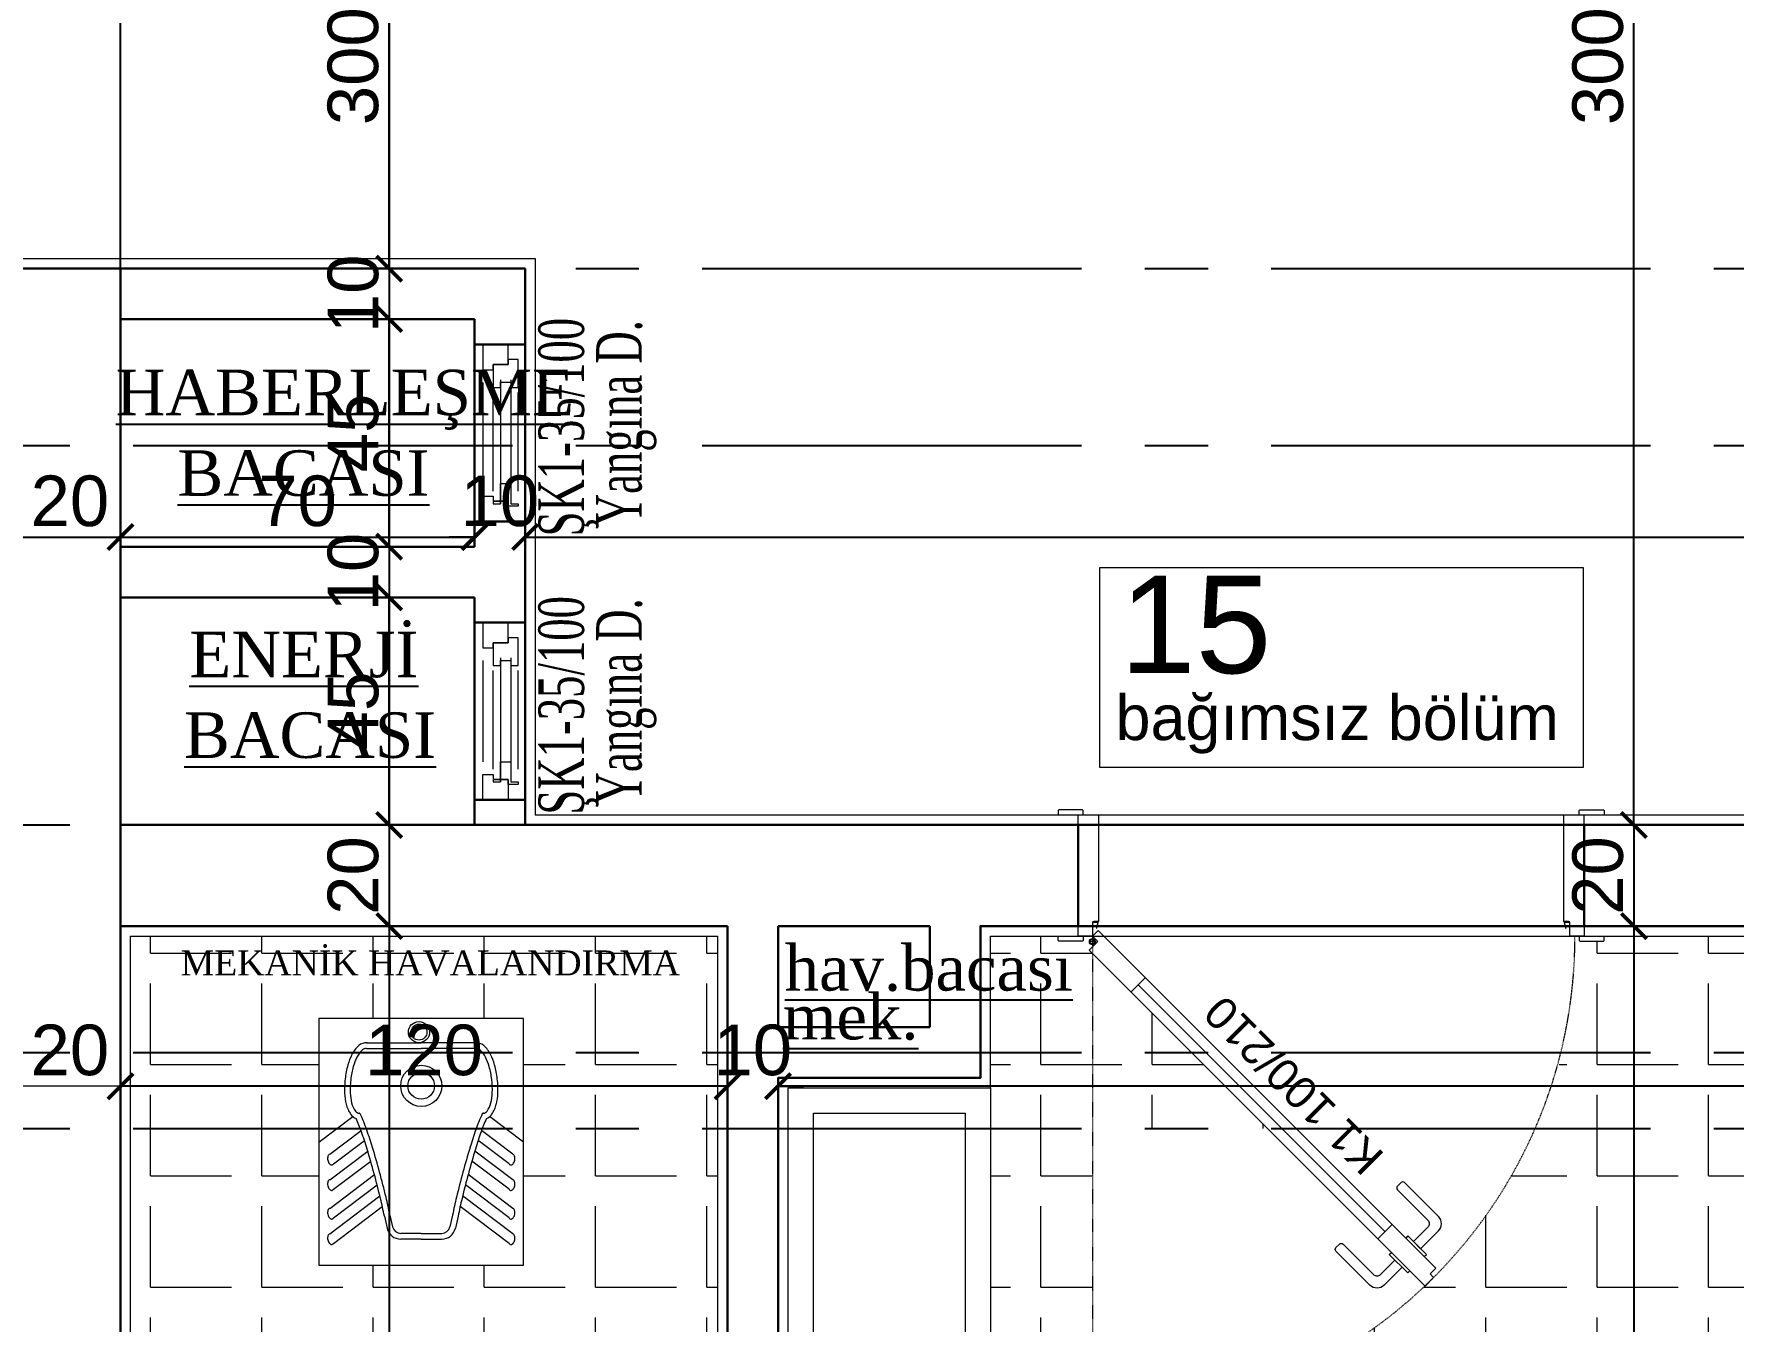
# Model space of a CAD drawing. Header units: millimetres. Extents: x 2778 to 13672, y 1832 to 5175.
# Drawn here: x 10749.1 to 11085.1, y 3407.2 to 3661.6 of the extents above; entities that cross this region are included whole.
import ezdxf
from ezdxf.enums import TextEntityAlignment as Align

# ---------------------------------------------------------------- set-up
doc = ezdxf.new("R2010")
doc.units = ezdxf.units.MM
for name, pattern in [('CENTER2', [112.5, 75, -12.5, 12.5, -12.5]), ('DASHDOT2', [12.7, 6.35, -3.175, 0, -3.175]), ('DOTX2', [0.5, 0, -0.5])]:
    doc.linetypes.add(name, pattern=pattern)
for name, color, linetype in [('7-DCR-FRN', 8, 'Continuous'), ('DOĞRAMA', 33, 'Continuous'), ('İÇÖLÇÜ', 7, 'Continuous'), ('Yazi', 7, 'Continuous')]:
    doc.layers.add(name, color=color, linetype=linetype)
for name, color, linetype, lineweight in [('aks', 251, 'DASHDOT2', 35), ('duvar', 232, 'Continuous', 30), ('ince', 37, 'Continuous', 0), ('iz', 1, 'DOTX2', 20), ('kapı', 3, 'Continuous', 18), ('pencere', 4, 'Continuous', 18), ('sıva iç', 21, 'Continuous', 0), ('tefriş', 252, 'Continuous', 5), ('yazı', 11, 'Continuous', 20), ('z - tarama', 251, 'Continuous', 18), ('ÖLÇÜ İÇ', 7, 'Continuous', 9)]:
    doc.layers.add(name, color=color, linetype=linetype, lineweight=lineweight)
doc.styles.add('arial_1_18', font='arial.ttf', dxfattribs={"height": 0.2})
doc.styles.add('SIMPLEX', font='times.ttf', dxfattribs={"width": 0.9, "height": 20})
doc.styles.get("Standard").update_dxf_attribs({"font": 'arial.ttf'})
doc.styles.add('Times roman', font='times.ttf')
doc.dimstyles.new('zulay iç ölçü', dxfattribs={"dimtxt": 10, "dimasz": 5, "dimexe": 0.18, "dimexo": 0, "dimgap": 2, "dimtad": 3, "dimdec": 0, "dimzin": 0, "dimdsep": 46, "dimtxsty": 'Standard', "dimblk": 'ARCHTICK', "dimcen": 0.09, "dimse1": 1, "dimse2": 1, "dimadec": 0, "dimazin": 0, "dimtfac": 1, "dimtdec": 0, "dimtix": 1, "dimtofl": 0, "dimtmove": 0, "dimatfit": 3, "dimldrblk": 'ARCHTICK', "dimfxl": 1, "dimtolj": 1, "dimtzin": 0, "dimarcsym": 0})
pattern_1 = [(0, (-1051519.92, 410259.85), (0, 22), [16, -6]), (90, (-1051519.92, 410259.85), (-22, 1e-15), [16, -6])]

# ---------------------------------------------------------------- blocks, each defined once
blk = doc.blocks.new('_ArchTick')
at = {"color": 0, "linetype": 'ByBlock', "const_width": 0.15}
blk.add_lwpolyline([(-0.5, -0.5), (0.5, 0.5)], dxfattribs=at)
blk = doc.blocks.new('sadsfsfsf')
at = {"layer": 'ince'}
for p, q in [((0.7, 0), (-0.7, 0)), ((0, 0.7), (0, -0.7))]:
    blk.add_line(p, q, dxfattribs=at)
for radius in [0.6, 0.45]:
    blk.add_circle((0, 0), radius, dxfattribs=at)
blk = doc.blocks.new('4545')
at = {"layer": 'duvar'}
for p, q in [((1011935.67, -373952.46), (1011935.67, -373932.46)), ((1012035.67, -373952.46), (1012035.67, -373932.46))]:
    blk.add_line(p, q, dxfattribs=at)
at = {"layer": 'ince'}
blk.add_line((1012023.82, -373920.85), (1011975.02, -373872.05), dxfattribs=at)
for points in [[(1011973.07, -373866.42), (1011971.65, -373865.01), (1011975.19, -373861.47, -0.414214), (1011978.02, -373861.47), (1011984.73, -373868.19, -0.414214), (1011984.73, -373868.9), (1011984.03, -373869.6, -0.414214), (1011983.32, -373869.6), (1011977.31, -373863.59, 0.414214), (1011975.89, -373863.59)], [(1011969.39, -373870.1), (1011967.98, -373868.68), (1011964.44, -373872.22, 0.414214), (1011964.44, -373875.05), (1011971.16, -373881.76, 0.414214), (1011971.86, -373881.76), (1011972.57, -373881.06, 0.414214), (1011972.57, -373880.35), (1011966.56, -373874.34, -0.414214), (1011966.56, -373872.93)], [(1011938.72, -373933.36), (1011939.67, -373933.36), (1011939.37, -373932.06), (1011939.24, -373932.06, -0.112206), (1011939.29, -373932.16), (1011939.47, -373932.97, -0.482314), (1011939.23, -373933.27), (1011938.81, -373933.27, -0.414214), (1011938.56, -373933.02), (1011938.56, -373932.22, -0.170049), (1011938.61, -373932.06), (1011938.47, -373932.06), (1011938.47, -373933.11, 0.414214)], [(1012031.67, -373933.36), (1012032.62, -373933.36, 0.414214), (1012032.87, -373933.11), (1012032.87, -373932.06), (1012032.72, -373932.06, -0.170049), (1012032.77, -373932.22), (1012032.77, -373933.02, -0.414214), (1012032.52, -373933.27), (1012032.1, -373933.27, -0.482314), (1012031.86, -373932.97), (1012032.05, -373932.16, -0.112206), (1012032.09, -373932.06), (1012031.97, -373932.06)]]:
    blk.add_lwpolyline(points, format="xyb", close=True, dxfattribs=at)
for points in [[(1011970.11, -373864.31), (1011970.53, -373863.89), (1011974.19, -373867.54), (1011973.76, -373867.97)], [(1011967.28, -373867.14), (1011966.85, -373867.56), (1011970.51, -373871.22), (1011970.93, -373870.79)]]:
    blk.add_lwpolyline(points, dxfattribs=at)
for points in [[(1011936.67, -373930.46), (1011936.67, -373929.71, 0.414214), (1011936.42, -373929.46), (1011931.92, -373929.46, 0.414214), (1011931.67, -373929.71), (1011931.67, -373930.46)], [(1012034.67, -373930.46), (1012034.67, -373929.71, -0.414214), (1012034.92, -373929.46), (1012039.42, -373929.46, -0.414214), (1012039.67, -373929.71), (1012039.67, -373930.46)], [(1011936.67, -373954.46), (1011936.67, -373955.21, -0.414214), (1011936.42, -373955.46), (1011931.92, -373955.46, -0.414214), (1011931.67, -373955.21), (1011931.67, -373954.46)], [(1012034.67, -373954.46), (1012034.67, -373955.21, 0.414214), (1012034.92, -373955.46), (1012039.42, -373955.46, 0.414214), (1012039.67, -373955.21), (1012039.67, -373954.46)]]:
    blk.add_lwpolyline(points, format="xyb", dxfattribs=at)
at = {"layer": 'iz', "ltscale": 0.1}
for p, q in [((1012032.87, -373930.46), (1012032.87, -373835.06)), ((1012035.67, -373932.46), (1011935.67, -373932.46)), ((1012035.67, -373952.46), (1011935.67, -373952.46))]:
    blk.add_line(p, q, dxfattribs=at)
blk.add_arc((1012032.87, -373930.46), 95.4, 90, 180, dxfattribs=at)
at = {"layer": 'kapı'}
for p, q in [((1011973.6, -373873.46), (1011976.43, -373870.63)), ((1012022.41, -373922.27), (1012025.24, -373919.44))]:
    blk.add_line(p, q, dxfattribs=at)
blk.add_lwpolyline([(1012032.87, -373930.46), (1012031.81, -373929.4), (1012033.5, -373927.71), (1011967.11, -373861.31), (1011965.41, -373863), (1011966.12, -373863.71), (1011964.98, -373864.84), (1012031.73, -373931.59), (1012032.87, -373930.46)], dxfattribs=at)
for points in [[(1011935.67, -373930.46), (1011938.47, -373930.46), (1011938.47, -373933.11, 0.414214), (1011938.72, -373933.36), (1011939.67, -373933.36), (1011939.67, -373954.46), (1011935.67, -373954.46)], [(1012035.67, -373954.46), (1012031.67, -373954.46), (1012031.67, -373933.36), (1012032.62, -373933.36, 0.414214), (1012032.87, -373933.11), (1012032.87, -373930.46), (1012035.67, -373930.46), (1012035.67, -373930.46)]]:
    blk.add_lwpolyline(points, format="xyb", dxfattribs=at)
at = {"layer": 'sıva iç'}
for p, q in [((1011935.67, -373932.46), (1011935.67, -373930.46)), ((1012035.67, -373930.46), (1012035.67, -373932.46)), ((1011935.67, -373952.46), (1011935.67, -373954.46)), ((1012035.67, -373952.46), (1012035.67, -373954.46))]:
    blk.add_line(p, q, dxfattribs=at)
at = {"layer": 'ince', "rotation": 180}
blk.add_blockref('sadsfsfsf', (1012032.87, -373929.4), dxfattribs=at)
at = {"layer": 'yazı'}
blk.add_text('K1 100/210', height=6.328, rotation=315, dxfattribs=at).set_placement((1011974.88, -373887.22))
blk = doc.blocks.new('*U324')
at = {"layer": '7-DCR-FRN', "lineweight": 9}
for points in [[(205, 40), (205, 0), (0, 0), (0, 40)], [(205, 40), (205, 0), (0, 0), (0, 40)], [(200, 35), (200, 5), (5, 5), (5, 35)]]:
    blk.add_lwpolyline(points, close=True, dxfattribs=at)
blk = doc.blocks.new('cvbhmgmh')
at = {"layer": 'tefriş'}
for p, q in [((24.25, 0), (-24.25, 0)), ((-24.25, 0), (-24.25, -58.5)), ((24.25, -58.5), (24.25, 0)), ((-12.98, -5.83), (0, -5.83)), ((-12.98, -7.17), (0, -7.17)), ((12.98, -5.83), (0, -5.83)), ((12.98, -7.17), (0, -7.17)), ((-24.25, -29.39), (-16.2, -23.29)), ((-14.62, -22.5), (-14.75, -22.5)), ((14.62, -22.5), (14.75, -22.5)), ((24.25, -29.39), (16.2, -23.29)), ((-21.68, -32.22), (-14.27, -26.61)), ((21.68, -32.22), (14.27, -26.61)), ((-21.68, -38.25), (-12.7, -31.46)), ((-20.82, -34.49), (-13.48, -28.94)), ((21.68, -38.25), (12.7, -31.46)), ((20.82, -34.49), (13.48, -28.94)), ((-20.82, -40.53), (-11.99, -33.85)), ((20.82, -40.53), (11.99, -33.85)), ((-21.68, -45.04), (-11.1, -37.04)), ((-20.82, -47.32), (-10.46, -39.48)), ((20.82, -47.32), (10.46, -39.48)), ((21.68, -45.04), (11.1, -37.04)), ((-21.68, -51.08), (-9.81, -42.09)), ((21.68, -51.08), (9.81, -42.09)), ((-20.82, -53.35), (-9.23, -44.58)), ((-8.74, -46.93), (-8.09, -49.75)), ((-7.43, -46.63), (-6.79, -49.45)), ((7.43, -46.63), (6.79, -49.45)), ((8.74, -46.93), (8.09, -49.75)), ((20.82, -53.35), (9.23, -44.58)), ((0, -51), (-4.84, -51)), ((0, -52.34), (-4.84, -52.34)), ((0, -51), (4.84, -51)), ((0, -52.34), (4.84, -52.34)), ((-24.25, -58.5), (24.25, -58.5))]:
    blk.add_line(p, q, dxfattribs=at)
for centre, radius in [((-0.53, -3.27), 2.51), ((-0.53, -3.27), 1.89), ((0, -16), 4.88), ((0, -16), 3.16)]:
    blk.add_circle(centre, radius, dxfattribs=at)
for centre, radius, start, end in [((-10.06, -11.81), 7.15, 131.6261, 153.1042), ((-10.06, -11.81), 5.82, 131.6261, 153.1042), ((-13.12, -8.37), 2.55, 83.4266, 131.6261), ((-13.12, -8.37), 1.21, 83.4266, 131.6261), ((13.12, -8.37), 2.55, 48.3739, 96.5734), ((13.12, -8.37), 1.21, 48.3739, 96.5734), ((10.06, -11.81), 5.82, 26.8958, 48.3739), ((10.06, -11.81), 7.15, 26.8958, 48.3739), ((3.95, -16.89), 22.13, 164.705, 173.4266), ((-4.75, -14.51), 13.11, 153.1042, 164.705), ((3.95, -16.89), 20.8, 164.705, 173.4266), ((-4.75, -14.51), 11.77, 153.1042, 164.705), ((4.75, -14.51), 11.77, 15.295, 26.8958), ((-3.95, -16.89), 20.8, 6.5734, 15.295), ((4.75, -14.51), 13.11, 15.295, 26.8958), ((-3.95, -16.89), 22.13, 6.5734, 15.295), ((3.95, -16.89), 22.13, 173.4266, 182.1481), ((3.95, -16.89), 20.8, 173.4266, 182.1481), ((-3.95, -16.89), 20.8, 357.8519, 6.5734), ((-3.95, -16.89), 22.13, 357.8519, 6.5734), ((-5.07, -17.23), 13.11, 182.1481, 193.749), ((-5.07, -17.23), 11.77, 182.1481, 193.749), ((-10.85, -18.64), 5.82, 193.749, 215.2271), ((10.85, -18.64), 5.82, 324.7729, 346.251), ((5.07, -17.23), 11.77, 346.251, 357.8519), ((5.07, -17.23), 13.11, 346.251, 357.8519), ((-10.85, -18.64), 7.15, 193.749, 215.2271), ((-14.61, -21.3), 2.55, 215.2271, 250.9857), ((-14.61, -21.3), 1.21, 215.2271, 263.4266), ((-52.37, -40.26), 40.46, 19.2527, 24.1501), ((-14.69, -22.74), 0.248, 74.8258, 105.1742), ((-14.69, -22.74), 0.248, 24.9415, 74.8258), ((-52.37, -40.26), 41.8, 19.2527, 24.9415), ((52.37, -40.26), 41.8, 155.0585, 160.7473), ((52.37, -40.26), 40.46, 155.8499, 160.7473), ((14.69, -22.74), 0.248, 105.1742, 155.0585), ((14.69, -22.74), 0.248, 74.8258, 105.1742), ((14.61, -21.3), 1.21, 276.5734, 324.7729), ((14.61, -21.3), 2.55, 289.0143, 324.7729), ((10.85, -18.64), 7.15, 324.7729, 346.251), ((-111.11, -60.78), 102.69, 16.8659, 19.2527), ((-111.11, -60.78), 104.03, 16.8659, 19.2527), ((111.11, -60.78), 104.03, 160.7473, 163.1341), ((111.11, -60.78), 102.69, 160.7473, 163.1341), ((-21.59, -32.67), 0.462, 101.7977, 136.968), ((-209.7, -90.67), 205.71, 15.1742, 16.8659), ((-209.7, -90.67), 207.05, 15.1742, 16.8659), ((209.7, -90.67), 207.05, 163.1341, 164.8258), ((209.7, -90.67), 205.71, 163.1341, 164.8258), ((21.59, -32.67), 0.462, 43.032, 78.2023), ((-20.74, -33.17), 1.46, 161.3493, 178.1131), ((-20.02, -33.19), 2.19, 178.1131, 191.7977), ((-20.02, -33.19), 2.19, 191.7977, 205.4823), ((-21.23, -33), 0.945, 136.968, 161.3493), ((-20.67, -33.5), 1.46, 205.4823, 222.2461), ((-21.05, -33.85), 0.945, 222.2461, 246.6274), ((-21.25, -34.29), 0.462, 246.6274, 281.7977), ((-21.25, -34.29), 0.462, 281.7977, 316.968), ((-21.6, -33.96), 0.945, 316.968, 326.1177), ((21.6, -33.96), 0.945, 213.8823, 223.032), ((21.25, -34.29), 0.462, 223.032, 258.2023), ((21.25, -34.29), 0.462, 258.2023, 293.3726), ((21.05, -33.85), 0.945, 293.3726, 317.7539), ((20.67, -33.5), 1.46, 317.7539, 334.5177), ((21.23, -33), 0.945, 18.6507, 43.032), ((20.02, -33.19), 2.19, 334.5177, 348.2023), ((20.74, -33.17), 1.46, 1.8869, 18.6507), ((20.02, -33.19), 2.19, 348.2023, 1.8869), ((-20.74, -39.2), 1.46, 161.3493, 178.1131), ((-20.02, -39.22), 2.19, 178.1131, 191.7977), ((-20.02, -39.22), 2.19, 191.7977, 205.4823), ((-21.23, -39.04), 0.945, 136.968, 161.3493), ((-20.67, -39.54), 1.46, 205.4823, 222.2461), ((-21.59, -38.71), 0.462, 101.7977, 136.968), ((-209.7, -90.67), 205.71, 13.4824, 15.1742), ((-209.7, -90.67), 207.05, 13.4824, 15.1742), ((209.7, -90.67), 207.05, 164.8258, 166.5176), ((209.7, -90.67), 205.71, 164.8258, 166.5176), ((21.59, -38.71), 0.462, 43.032, 78.2023), ((20.67, -39.54), 1.46, 317.7539, 334.5177), ((21.23, -39.04), 0.945, 18.6507, 43.032), ((20.02, -39.22), 2.19, 334.5177, 348.2023), ((20.74, -39.2), 1.46, 1.8869, 18.6507), ((20.02, -39.22), 2.19, 348.2023, 1.8869), ((-21.05, -39.88), 0.945, 222.2461, 246.6274), ((-21.25, -40.33), 0.462, 246.6274, 281.7977), ((-21.25, -40.33), 0.462, 281.7977, 316.968), ((-21.6, -40), 0.945, 316.968, 326.1177), ((-109.52, -66.65), 102.69, 11.0956, 13.4824), ((-109.52, -66.65), 104.03, 11.0956, 13.4824), ((109.52, -66.65), 104.03, 166.5176, 168.9044), ((109.52, -66.65), 102.69, 166.5176, 168.9044), ((21.6, -40), 0.945, 213.8823, 223.032), ((21.25, -40.33), 0.462, 223.032, 258.2023), ((21.25, -40.33), 0.462, 258.2023, 293.3726), ((21.05, -39.88), 0.945, 293.3726, 317.7539), ((-20.74, -45.99), 1.46, 161.3493, 178.1131), ((-20.02, -46.01), 2.19, 178.1131, 191.7977), ((-20.02, -46.01), 2.19, 191.7977, 205.4823), ((-21.23, -45.83), 0.945, 136.968, 161.3493), ((-20.67, -46.33), 1.46, 205.4823, 222.2461), ((-21.59, -45.5), 0.462, 101.7977, 136.968), ((-21.05, -46.67), 0.945, 222.2461, 246.6274), ((-21.25, -47.12), 0.462, 246.6274, 281.7977), ((-21.25, -47.12), 0.462, 281.7977, 316.968), ((-21.6, -46.79), 0.945, 316.968, 326.1177), ((21.6, -46.79), 0.945, 213.8823, 223.032), ((21.25, -47.12), 0.462, 223.032, 258.2023), ((21.25, -47.12), 0.462, 258.2023, 293.3726), ((21.05, -46.67), 0.945, 293.3726, 317.7539), ((21.59, -45.5), 0.462, 43.032, 78.2023), ((20.67, -46.33), 1.46, 317.7539, 334.5177), ((21.23, -45.83), 0.945, 18.6507, 43.032), ((20.02, -46.01), 2.19, 334.5177, 348.2023), ((20.74, -45.99), 1.46, 1.8869, 18.6507), ((20.02, -46.01), 2.19, 348.2023, 1.8869), ((-20.74, -52.03), 1.46, 161.3493, 178.1131), ((-20.02, -52.05), 2.19, 178.1131, 191.7977), ((-21.23, -51.86), 0.945, 136.968, 161.3493), ((-21.59, -51.53), 0.462, 101.7977, 136.968), ((-4.84, -49), 3.34, 192.9449, 270), ((-4.84, -49), 2, 192.9449, 270), ((4.84, -49), 2, 270, 347.0551), ((4.84, -49), 3.34, 270, 347.0551), ((21.59, -51.53), 0.462, 43.032, 78.2023), ((21.23, -51.86), 0.945, 18.6507, 43.032), ((20.74, -52.03), 1.46, 1.8869, 18.6507), ((20.02, -52.05), 2.19, 348.2023, 1.8869), ((-20.02, -52.05), 2.19, 191.7977, 205.4823), ((-20.67, -52.36), 1.46, 205.4823, 222.2461), ((-21.05, -52.71), 0.945, 222.2461, 246.6274), ((-21.25, -53.15), 0.462, 246.6274, 281.7977), ((-21.25, -53.15), 0.462, 281.7977, 316.968), ((-21.6, -52.82), 0.945, 316.968, 326.1177), ((21.6, -52.82), 0.945, 213.8823, 223.032), ((21.25, -53.15), 0.462, 223.032, 258.2023), ((21.25, -53.15), 0.462, 258.2023, 293.3726), ((21.05, -52.71), 0.945, 293.3726, 317.7539), ((20.67, -52.36), 1.46, 317.7539, 334.5177), ((20.02, -52.05), 2.19, 334.5177, 348.2023)]:
    blk.add_arc(centre, radius, start, end, dxfattribs=at)
blk = doc.blocks.new('*D3410')
at = {"layer": 'Defpoints', "color": 0, "transparency": 16777216}
for p in [(11626.17, 3462.17), (10896.17, 3455.23), (10896.17, 3453.58)]:
    blk.add_point(p, dxfattribs=at)
at = {"layer": 'ÖLÇÜ İÇ', "color": 0, "lineweight": -2, "transparency": 16777216}
blk.add_line((11626.17, 3453.58), (10896.17, 3453.58), dxfattribs=at)
at = {"layer": 'ÖLÇÜ İÇ', "color": 0, "lineweight": -2, "transparency": 16777216, "xscale": 5, "yscale": 5, "zscale": 5, "rotation": 180}
blk.add_blockref('_ArchTick', (10896.17, 3453.58), dxfattribs=at)
at = {"layer": 'ÖLÇÜ İÇ', "color": 0, "lineweight": -2, "transparency": 16777216, "xscale": 5, "yscale": 5, "zscale": 5}
blk.add_blockref('_ArchTick', (11626.17, 3453.58), dxfattribs=at)
at = {"layer": 'ÖLÇÜ İÇ', "color": 0, "transparency": 16777216, "insert": (11261.17, 3460.69), "char_height": 10, "attachment_point": 5}
blk.add_mtext('\\A1;730', dxfattribs=at)
blk = doc.blocks.new('*D3411')
at = {"layer": 'Defpoints', "color": 0, "transparency": 16777216}
for p in [(10886.17, 3456.39), (10896.17, 3455.23), (10886.17, 3453.58)]:
    blk.add_point(p, dxfattribs=at)
at = {"layer": 'ÖLÇÜ İÇ', "color": 0, "lineweight": -2, "transparency": 16777216}
for p, q in [((10886.17, 3453.58), (10881.17, 3453.58)), ((10896.17, 3453.58), (10901.17, 3453.58))]:
    blk.add_line(p, q, dxfattribs=at)
at = {"layer": 'ÖLÇÜ İÇ', "color": 0, "lineweight": -2, "transparency": 16777216, "xscale": 5, "yscale": 5, "zscale": 5}
blk.add_blockref('_ArchTick', (10886.17, 3453.58), dxfattribs=at)
at = {"layer": 'ÖLÇÜ İÇ', "color": 0, "lineweight": -2, "transparency": 16777216, "xscale": 5, "yscale": 5, "zscale": 5, "rotation": 180}
blk.add_blockref('_ArchTick', (10896.17, 3453.58), dxfattribs=at)
at = {"layer": 'ÖLÇÜ İÇ', "color": 0, "transparency": 16777216, "insert": (10891.17, 3460.69), "char_height": 10, "attachment_point": 5}
blk.add_mtext('\\A1;10', dxfattribs=at)
blk = doc.blocks.new('*D3412')
at = {"layer": 'Defpoints', "color": 0, "transparency": 16777216}
for p in [(10886.17, 3456.39), (10766.17, 3453.58), (10766.17, 3453.58)]:
    blk.add_point(p, dxfattribs=at)
at = {"layer": 'ÖLÇÜ İÇ', "color": 0, "lineweight": -2, "transparency": 16777216}
blk.add_line((10886.17, 3453.58), (10766.17, 3453.58), dxfattribs=at)
at = {"layer": 'ÖLÇÜ İÇ', "color": 0, "lineweight": -2, "transparency": 16777216, "xscale": 5, "yscale": 5, "zscale": 5, "rotation": 180}
blk.add_blockref('_ArchTick', (10766.17, 3453.58), dxfattribs=at)
at = {"layer": 'ÖLÇÜ İÇ', "color": 0, "lineweight": -2, "transparency": 16777216, "xscale": 5, "yscale": 5, "zscale": 5}
blk.add_blockref('_ArchTick', (10886.17, 3453.58), dxfattribs=at)
at = {"layer": 'ÖLÇÜ İÇ', "color": 0, "transparency": 16777216, "insert": (10826.17, 3460.69), "char_height": 10, "attachment_point": 5}
blk.add_mtext('\\A1;120', dxfattribs=at)
blk = doc.blocks.new('*D3419')
at = {"layer": 'Defpoints', "color": 0, "transparency": 16777216}
for p in [(10819.29, 3505.23), (10819.29, 3485.23), (10819.29, 3485.23)]:
    blk.add_point(p, dxfattribs=at)
at = {"layer": 'ÖLÇÜ İÇ', "color": 0, "lineweight": -2, "transparency": 16777216}
blk.add_line((10819.29, 3505.23), (10819.29, 3485.23), dxfattribs=at)
at = {"layer": 'ÖLÇÜ İÇ', "color": 0, "lineweight": -2, "transparency": 16777216, "xscale": 5, "yscale": 5, "zscale": 5}
for p, rotation in [((10819.29, 3505.23), 90), ((10819.29, 3485.23), 270)]:
    blk.add_blockref('_ArchTick', p, dxfattribs=dict(at, rotation=rotation))
at = {"layer": 'ÖLÇÜ İÇ', "color": 0, "transparency": 16777216, "insert": (10812.19, 3495.23), "char_height": 10, "attachment_point": 5, "rotation": 90}
blk.add_mtext('\\A1;20', dxfattribs=at)
blk = doc.blocks.new('*D3420')
at = {"layer": 'Defpoints', "color": 0, "transparency": 16777216}
for p in [(10819.29, 3485.23), (10819.29, 3260.23), (10819.29, 3260.23)]:
    blk.add_point(p, dxfattribs=at)
at = {"layer": 'ÖLÇÜ İÇ', "color": 0, "lineweight": -2, "transparency": 16777216}
blk.add_line((10819.29, 3485.23), (10819.29, 3260.23), dxfattribs=at)
at = {"layer": 'ÖLÇÜ İÇ', "color": 0, "lineweight": -2, "transparency": 16777216, "xscale": 5, "yscale": 5, "zscale": 5}
for p, rotation in [((10819.29, 3485.23), 90), ((10819.29, 3260.23), 270)]:
    blk.add_blockref('_ArchTick', p, dxfattribs=dict(at, rotation=rotation))
at = {"layer": 'ÖLÇÜ İÇ', "color": 0, "transparency": 16777216, "insert": (10812.19, 3372.73), "char_height": 10, "attachment_point": 5, "rotation": 90}
blk.add_mtext('\\A1;225', dxfattribs=at)
blk = doc.blocks.new('*D3426')
at = {"layer": 'Defpoints', "color": 0, "transparency": 16777216}
for p in [(11065.36, 3505.23), (11065.36, 3485.23), (11065.36, 3485.23)]:
    blk.add_point(p, dxfattribs=at)
at = {"layer": 'ÖLÇÜ İÇ', "color": 0, "lineweight": -2, "transparency": 16777216}
blk.add_line((11065.36, 3505.23), (11065.36, 3485.23), dxfattribs=at)
at = {"layer": 'ÖLÇÜ İÇ', "color": 0, "lineweight": -2, "transparency": 16777216, "xscale": 5, "yscale": 5, "zscale": 5}
for p, rotation in [((11065.36, 3505.23), 90), ((11065.36, 3485.23), 270)]:
    blk.add_blockref('_ArchTick', p, dxfattribs=dict(at, rotation=rotation))
at = {"layer": 'ÖLÇÜ İÇ', "color": 0, "transparency": 16777216, "insert": (11058.25, 3495.23), "char_height": 10, "attachment_point": 5, "rotation": 90}
blk.add_mtext('\\A1;20', dxfattribs=at)
blk = doc.blocks.new('*D3427')
at = {"layer": 'Defpoints', "color": 0, "transparency": 16777216}
for p in [(11065.36, 3485.23), (11065.36, 3120.23), (11065.36, 3120.23)]:
    blk.add_point(p, dxfattribs=at)
at = {"layer": 'ÖLÇÜ İÇ', "color": 0, "lineweight": -2, "transparency": 16777216}
blk.add_line((11065.36, 3485.23), (11065.36, 3120.23), dxfattribs=at)
at = {"layer": 'ÖLÇÜ İÇ', "color": 0, "lineweight": -2, "transparency": 16777216, "xscale": 5, "yscale": 5, "zscale": 5}
for p, rotation in [((11065.36, 3485.23), 90), ((11065.36, 3120.23), 270)]:
    blk.add_blockref('_ArchTick', p, dxfattribs=dict(at, rotation=rotation))
at = {"layer": 'ÖLÇÜ İÇ', "color": 0, "transparency": 16777216, "insert": (11058.25, 3302.73), "char_height": 10, "attachment_point": 5, "rotation": 90}
blk.add_mtext('\\A1;365', dxfattribs=at)

msp = doc.modelspace()

# ---------------------------------------------------------------- hatches: boundary and pattern name
at = {"layer": 'z - tarama', "true_color": 0xffffff}
h = msp.add_hatch(dxfattribs=at)
h.set_pattern_fill('ANGLE', scale=80, style=0)
h.set_pattern_definition(pattern_1)
h.paths.add_polyline_path([(10766.17, 3205.23), (10456.17, 3205.23), (10456.17, 3248.23), (10754.17, 3248.23), (10754.17, 3233.23), (10766.17, 3233.23)])
h.paths.add_polyline_path([(10766.17, 3137.23), (10754.17, 3137.23), (10754.17, 3122.23), (10572.54, 3122.23), (10572.54, 3123.23), (10567.54, 3123.23), (10567.54, 3122.23), (10564.54, 3122.23), (10479.54, 3122.23), (10479.54, 3123.23), (10474.54, 3123.23), (10474.54, 3122.23), (10456.17, 3122.23), (10456.17, 3205.23), (10766.17, 3205.23)])
h.paths.add_polyline_path([(10570.1, 3203.41), (10460.34, 3203.41), (10460.34, 3137.74), (10570.1, 3137.74)], flags=16)
h.paths.add_polyline_path([(10966.29, 3144.37), (11076.05, 3144.37), (11076.05, 3205.23), (11094.17, 3205.23), (11094.17, 3122.23), (10880.53, 3122.23), (10880.53, 3123.23), (10875.53, 3123.23), (10875.53, 3122.23), (10872.53, 3122.23), (10787.53, 3122.23), (10787.53, 3123.23), (10782.53, 3123.23), (10782.53, 3122.23), (10768.17, 3122.23), (10768.17, 3137.23), (10766.17, 3137.23), (10766.17, 3205.23), (10966.29, 3205.23)])
h.paths.add_polyline_path([(11094.17, 3205.23), (11076.05, 3205.23), (11076.05, 3210.04), (10966.29, 3210.04), (10966.29, 3205.23), (10766.17, 3205.23), (10766.17, 3233.23), (10768.17, 3233.23), (10768.17, 3248.23), (10772.44, 3248.23), (10772.44, 3247.23), (10777.44, 3247.23), (10777.44, 3248.23), (10780.44, 3248.23), (10865.44, 3248.23), (10865.44, 3247.23), (10870.44, 3247.23), (10870.44, 3248.23), (10898.17, 3248.23), (10938.17, 3248.23), (10938.17, 3250.23), (11094.17, 3250.23)])
h.paths.add_polyline_path([(11094.17, 3250.23), (10938.17, 3250.23), (10938.17, 3295.23), (11094.17, 3295.23)])
h.paths.add_polyline_path([(11094.17, 3295.23), (10938.17, 3295.23), (10938.17, 3355.23), (11094.17, 3355.23)])
h.paths.add_polyline_path([(11096.17, 3357.23), (11094.17, 3357.23), (11094.17, 3355.23), (10938.17, 3355.23), (10938.17, 3445.23), (10958.32, 3445.23), (10958.32, 3387.83, 0.192382), (11024.05, 3414.1), (11024.08, 3414.08), (11025.77, 3415.78, 0.094205), (11045.82, 3445.23), (11096.17, 3445.23)])
h.paths.add_polyline_path([(11496.17, 3357.23), (11223.67, 3357.23), (11223.67, 3358.23), (11218.67, 3358.23), (11218.67, 3357.23), (11215.67, 3357.23), (11130.67, 3357.23), (11130.67, 3358.23), (11125.67, 3358.23), (11125.67, 3357.23), (11096.17, 3357.23), (11096.17, 3445.23), (11496.17, 3445.23)])
h.paths.add_polyline_path([(11624.17, 3365.16), (11623.17, 3365.16), (11623.17, 3360.16), (11624.17, 3360.16), (11624.17, 3357.23), (11597.73, 3357.23), (11597.73, 3358.23), (11592.73, 3358.23), (11592.73, 3357.23), (11589.73, 3357.23), (11504.73, 3357.23), (11504.73, 3358.23), (11499.73, 3358.23), (11499.73, 3357.23), (11496.17, 3357.23), (11496.17, 3445.23), (11624.17, 3445.23)])
h.paths.add_polyline_path([(11624.17, 3458.16), (11623.17, 3458.16), (11623.17, 3453.16), (11624.17, 3453.16), (11624.17, 3450.16), (11624.17, 3445.23), (11496.17, 3445.23), (11496.17, 3483.23), (11624.17, 3483.23)])
h.paths.add_polyline_path([(11496.17, 3445.23), (11096.17, 3445.23), (11096.17, 3483.23), (11496.17, 3483.23)])
h.paths.add_polyline_path([(11096.17, 3445.23), (11045.82, 3445.23, 0.101272), (11054.52, 3482.49, 0.416493), (11054.77, 3482.23), (11059.52, 3482.23), (11059.52, 3483.23), (11096.17, 3483.23)])
h.paths.add_polyline_path([(10992.92, 3445.23), (10938.17, 3445.23), (10938.17, 3453.23), (10938.17, 3483.23), (10951.52, 3483.23), (10951.52, 3482.23), (10956.52, 3482.23), (10956.52, 3483.23), (10958.32, 3483.23), (10959.38, 3482.17), (10957.68, 3480.48)])
h.paths.add_polyline_path([(10958.32, 3482.62), (10958.32, 3482.77, -0.414214), (10958.92, 3482.17), (10958.77, 3482.17, 0.414214)], flags=16)
h.paths.add_polyline_path([(10462.12, 3182.37), (10535.03, 3182.37), (10535.03, 3171.54), (10462.12, 3171.54)], flags=8)
h.paths.add_polyline_path([(10462.12, 3190.04), (10545.61, 3190.04), (10545.61, 3179.19), (10462.12, 3179.19)], flags=8)
h.paths.add_polyline_path([(10462.12, 3197.7), (10551.35, 3197.7), (10551.35, 3186.85), (10462.12, 3186.85)], flags=8)
h.paths.add_polyline_path([(10462.26, 3170.43), (10491.4, 3170.43), (10491.4, 3161.62), (10462.26, 3161.62)], flags=8)
h.paths.add_polyline_path([(10461.87, 3161.67), (10517.31, 3161.67), (10517.31, 3144.74), (10461.87, 3144.74)], flags=8)
h.paths.add_polyline_path([(10895.13, 3484.07), (10955.52, 3484.07), (10955.52, 3469.96), (10895.13, 3469.96)], flags=9)
h.paths.add_polyline_path([(10311.17, 3248.23), (10311.17, 3205.23), (10456.17, 3205.23), (10456.17, 3248.23), (10450.02, 3248.23), (10450.02, 3247.23), (10445.02, 3247.23), (10445.02, 3248.23), (10357.02, 3248.23), (10357.02, 3247.23), (10352.02, 3247.23), (10352.02, 3248.23)])
h.paths.add_polyline_path([(10311.17, 3205.23), (10311.17, 3122.23), (10349.44, 3122.23), (10349.44, 3123.23), (10354.44, 3123.23), (10354.44, 3122.23), (10442.44, 3122.23), (10442.44, 3123.23), (10447.44, 3123.23), (10447.44, 3122.23), (10456.17, 3122.23), (10456.17, 3205.23)])
at = {"layer": 'z - tarama'}
h = msp.add_hatch(dxfattribs=at)
h.set_pattern_fill('ANGLE', color=252, scale=80, style=0)
h.set_pattern_definition(pattern_1)
h.paths.add_polyline_path([(10805.41, 3445.23), (10768.17, 3445.23), (10768.17, 3483.23), (10884.17, 3483.23), (10884.17, 3445.23), (10845.85, 3445.23), (10845.85, 3467), (10805.41, 3467)])
h.paths.add_polyline_path([(10884.17, 3395.23), (10849.17, 3395.23), (10849.17, 3355.23), (10847.52, 3355.23), (10847.52, 3401.7), (10775.26, 3401.7), (10775.26, 3355.23), (10768.17, 3355.23), (10768.17, 3445.23), (10805.41, 3445.23), (10805.41, 3418.21), (10845.85, 3418.21), (10845.85, 3445.23), (10884.17, 3445.23)])
h.paths.add_polyline_path([(10884.17, 3295.23), (10858, 3295.23, 0.097458), (10839.62, 3322.62), (10839.62, 3322.62), (10837.93, 3324.32), (10837.9, 3324.29, 0.191599), (10779.24, 3347.63), (10779.24, 3295.23), (10768.17, 3295.23), (10768.17, 3355.23), (10775.26, 3355.23), (10775.26, 3352.45), (10847.52, 3352.45), (10847.52, 3355.23), (10884.17, 3355.23)])
h.paths.add_polyline_path([(10886.17, 3260.23), (10866.44, 3260.23), (10866.44, 3262.23), (10864.64, 3262.23, 0.099506), (10858, 3295.23), (10886.17, 3295.23)])
h.paths.add_polyline_path([(10778.6, 3264.99), (10780.3, 3263.3), (10779.24, 3262.23), (10777.44, 3262.23), (10777.44, 3263.23), (10772.44, 3263.23), (10772.44, 3262.23), (10768.17, 3262.23), (10768.17, 3295.23), (10808.84, 3295.23)])
h.paths.add_polyline_path([(10779.24, 3262.85), (10779.24, 3262.7, -0.414214), (10778.64, 3263.3), (10778.79, 3263.3, 0.414214)], flags=16)
h.paths.add_polyline_path([(10776.52, 3483.11), (10876.12, 3483.11), (10876.12, 3473.83), (10776.52, 3473.83)], flags=24)
h.paths.add_polyline_path([(10777.11, 3278.21), (10815.14, 3316.24), (10821.85, 3309.53), (10783.82, 3271.5)], flags=9)

# ---------------------------------------------------------------- linework, layer by layer
for p, q in [((10766.17, 3275.23), (10766.17, 3485.23)), ((10896.17, 3485.23), (10926.17, 3485.23))]:
    msp.add_line(p, q)
at = {"layer": 'aks', "color": 251, "linetype": 'CENTER2', "lineweight": -3}
for points in [[(10766.17, 2140.23), (10766.17, 5100.23)], [(8406.17, 3615.23), (13636.17, 3615.23)], [(8406.17, 3580.23), (13636.17, 3580.23)], [(8406.17, 3505.23), (13636.17, 3505.23)], [(8406.17, 3460.23), (13636.17, 3460.23)], [(8406.17, 3445.23), (13636.17, 3445.23)]]:
    msp.add_lwpolyline(points, dxfattribs=at)
at = {"layer": 'duvar', "lineweight": 30}
for p, q in [((10746.17, 3615.23), (10846.17, 3615.23)), ((10766.17, 3275.23), (10766.17, 3615.23)), ((10846.17, 3615.23), (10846.17, 3505.23)), ((10766.17, 3560.23), (10766.17, 3605.23)), ((10766.17, 3605.23), (10836.17, 3605.23)), ((10836.17, 3605.23), (10836.17, 3560.23)), ((10836.17, 3560.23), (10766.17, 3560.23)), ((10766.17, 3505.23), (10766.17, 3550.23)), ((10836.17, 3550.23), (10766.17, 3550.23)), ((10836.17, 3550.23), (10836.17, 3505.23)), ((10766.17, 3505.23), (11916.17, 3505.23)), ((10766.17, 3505.23), (10836.17, 3505.23)), ((10766.17, 3485.23), (10886.17, 3485.23)), ((10886.17, 3260.23), (10886.17, 3485.23)), ((10896.17, 3465.23), (10896.17, 3485.23)), ((10896.17, 3485.23), (10926.17, 3485.23)), ((10926.17, 3465.23), (10926.17, 3485.23)), ((10896.17, 3465.23), (10926.17, 3465.23))]:
    msp.add_line(p, q, dxfattribs=at)
at = {"layer": 'duvar'}
for p, q in [((10836.17, 3600.23), (10846.17, 3600.23)), ((10836.17, 3565.23), (10846.17, 3565.23)), ((10836.17, 3545.23), (10846.17, 3545.23)), ((10836.17, 3510.23), (10846.17, 3510.23))]:
    msp.add_line(p, q, dxfattribs=at)
at = {"layer": 'duvar', "lineweight": 30}
msp.add_lwpolyline([(10896.17, 3250.23), (10896.17, 3455.23), (10936.17, 3455.23), (10936.17, 3485.23), (11626.17, 3485.23)], dxfattribs=at)
at = {"layer": 'ince'}
for p, q in [((10837.82, 3592.73), (10837.82, 3572.73)), ((10839.82, 3571.23), (10839.82, 3590.74)), ((10844.82, 3571.23), (10844.82, 3590.74)), ((10837.82, 3537.73), (10837.82, 3517.73)), ((10839.82, 3516.23), (10839.82, 3535.74)), ((10844.82, 3516.23), (10844.82, 3535.74))]:
    msp.add_line(p, q, dxfattribs=at)
for points in [[(10841.32, 3593.24), (10841.32, 3568.73)], [(10843.32, 3593.24), (10843.32, 3568.73)], [(10841.32, 3538.24), (10841.32, 3513.73)], [(10843.32, 3538.24), (10843.32, 3513.73)]]:
    msp.add_lwpolyline(points, dxfattribs=at)
at = {"layer": 'iz'}
for p, q in [((10836.17, 3565.23), (10836.17, 3600.23)), ((10846.17, 3600.23), (10846.17, 3565.23)), ((10836.17, 3510.23), (10836.17, 3545.23)), ((10846.17, 3545.23), (10846.17, 3510.23))]:
    msp.add_line(p, q, dxfattribs=at)
at = {"layer": 'İÇÖLÇÜ'}
for p, q in [((10819.29, 3615.23), (10819.29, 3805.23)), ((10819.29, 3805.23), (10819.29, 3505.23)), ((11065.36, 3505.23), (11065.36, 3805.23)), ((10819.29, 3615.23), (10819.29, 3620.23)), ((10819.29, 3560.23), (10819.29, 3605.23)), ((10819.29, 3605.23), (10819.29, 3600.23)), ((10819.29, 3560.23), (10819.29, 3565.23)), ((10746.17, 3562.14), (10766.17, 3562.14)), ((10766.17, 3562.14), (10836.17, 3562.14)), ((10836.17, 3562.14), (10831.17, 3562.14)), ((10846.17, 3562.14), (10851.17, 3562.14)), ((10846.17, 3562.14), (11926.17, 3562.14)), ((10819.29, 3505.23), (10819.29, 3550.23)), ((10819.29, 3550.23), (10819.29, 3545.23))]:
    msp.add_line(p, q, dxfattribs=at)
at = {"layer": 'pencere'}
for points in [[(10837.82, 3600.23), (10837.82, 3595.23), (10839.82, 3595.23), (10839.82, 3596.23), (10842.82, 3596.23), (10842.82, 3600.23)], [(10837.82, 3565.23), (10837.82, 3570.23), (10839.82, 3570.23), (10839.82, 3569.23), (10842.82, 3569.23), (10842.82, 3565.23)], [(10837.82, 3545.23), (10837.82, 3540.23), (10839.82, 3540.23), (10839.82, 3541.23), (10842.82, 3541.23), (10842.82, 3545.23)], [(10837.82, 3510.23), (10837.82, 3515.23), (10839.82, 3515.23), (10839.82, 3514.23), (10842.82, 3514.23), (10842.82, 3510.23)]]:
    msp.add_lwpolyline(points, dxfattribs=at)
for points in [[(10842.82, 3597.23), (10842.82, 3596.23), (10839.82, 3596.23), (10839.82, 3591.74), (10841.32, 3591.74), (10841.32, 3592.74), (10843.32, 3592.74), (10843.32, 3591.74), (10844.82, 3591.74), (10844.82, 3597.23)], [(10842.82, 3568.23), (10842.82, 3569.23), (10839.82, 3569.23), (10839.82, 3568.73), (10841.32, 3568.73), (10841.32, 3572.73), (10843.32, 3572.73), (10843.32, 3568.73), (10844.82, 3568.73), (10844.82, 3568.23)], [(10842.82, 3542.23), (10842.82, 3541.23), (10839.82, 3541.23), (10839.82, 3536.74), (10841.32, 3536.74), (10841.32, 3537.74), (10843.32, 3537.74), (10843.32, 3536.74), (10844.82, 3536.74), (10844.82, 3542.23)], [(10842.82, 3513.23), (10842.82, 3514.23), (10839.82, 3514.23), (10839.82, 3513.73), (10841.32, 3513.73), (10841.32, 3517.73), (10843.32, 3517.73), (10843.32, 3513.73), (10844.82, 3513.73), (10844.82, 3513.23)]]:
    msp.add_lwpolyline(points, close=True, dxfattribs=at)
at = {"layer": 'sıva iç'}
for p, q in [((10744.17, 3617.23), (10848.17, 3617.23)), ((10848.17, 3617.23), (10848.17, 3507.23)), ((10848.17, 3507.23), (11924.17, 3507.23))]:
    msp.add_line(p, q, dxfattribs=at)
for points in [[(11624.17, 3483.23), (11624.17, 3357.23), (11094.17, 3357.23), (11094.17, 3122.23), (10768.17, 3122.23), (10768.17, 3137.23), (10754.17, 3137.23), (10754.17, 3122.23), (10248.17, 3122.23), (10248.17, 3248.23), (10754.17, 3248.23), (10754.17, 3233.23), (10768.17, 3233.23), (10768.17, 3248.23), (10898.17, 3248.23), (10898.17, 3453.23), (10938.17, 3453.23), (10938.17, 3483.23)], [(10768.17, 3483.23), (10884.17, 3483.23), (10884.17, 3262.23), (10768.17, 3262.23)]]:
    msp.add_lwpolyline(points, close=True, dxfattribs=at)
at = {"layer": 'ÖLÇÜ İÇ', "color": 3}
for p, q in [((10959.81, 3556.12), (11055.31, 3556.12)), ((10959.81, 3516.62), (10959.81, 3556.12)), ((11055.31, 3556.12), (11055.31, 3516.62)), ((11055.31, 3516.62), (10959.81, 3516.62))]:
    msp.add_line(p, q, dxfattribs=at)
at = {"layer": 'ÖLÇÜ İÇ'}
msp.add_line((10766.17, 3453.58), (10746.17, 3453.58), dxfattribs=at)

# ---------------------------------------------------------------- block references
at = {"rotation": 270}
msp.add_blockref('*U324', (10898.17, 3453.23), dxfattribs=at)
at = {"layer": 'İÇÖLÇÜ', "xscale": 5, "yscale": 5, "zscale": 5}
for p, rotation in [((10819.29, 3615.23), 270), ((10819.29, 3615.23), 270), ((10819.29, 3605.23), 90), ((10819.29, 3605.23), 90), ((10766.17, 3562.14), 180), ((10819.29, 3560.23), 270), ((10819.29, 3560.23), 270), ((10846.17, 3562.14), 180), ((10846.17, 3562.14), 180), ((10819.29, 3550.23), 90), ((10819.29, 3550.23), 90), ((10819.29, 3505.23), 270), ((10819.29, 3505.23), 270), ((11065.36, 3505.23), 270)]:
    msp.add_blockref('_ArchTick', p, dxfattribs=dict(at, rotation=rotation))
for p in [(10766.17, 3562.14), (10836.17, 3562.14), (10836.17, 3562.14)]:
    msp.add_blockref('_ArchTick', p, dxfattribs=at)
at = {"layer": 'tefriş', "xscale": 0.8339425364271614, "yscale": 0.8339425364271614, "zscale": 0.8339425364271614}
msp.add_blockref('cvbhmgmh', (10825.63, 3467), dxfattribs=at)
at = {"layer": 'ÖLÇÜ İÇ', "rotation": 180}
msp.add_blockref('4545', (1022991.18, -370447.23), dxfattribs=at)
at = {"layer": 'ÖLÇÜ İÇ', "xscale": 5, "yscale": 5, "zscale": 5}
msp.add_blockref('_ArchTick', (10766.17, 3453.58), dxfattribs=at)

# ---------------------------------------------------------------- texts
at = {"layer": 'DOĞRAMA', "style": 'SIMPLEX', "width": 0.65}
for s, p in [('ŞK1-35/100', (10853.29, 3583.88)), ('Yangına D.', (10864.7, 3584.67)), ('ŞK1-35/100', (10853.29, 3528.88)), ('Yangına D.', (10864.7, 3529.67))]:
    msp.add_text(s, height=9, rotation=89.9812, dxfattribs=at).set_placement(p, align=Align.MIDDLE_CENTER)
at = {"layer": 'İÇÖLÇÜ', "char_height": 10, "attachment_point": 5, "rotation": 90}
for s, insert in [('\\A1;300', (10812.18, 3655.23)), ('\\A1;300', (11058.25, 3655.23)), ('\\A1;10', (10812.19, 3610.23)), ('\\A1;45', (10812.21, 3582.73)), ('\\A1;10', (10812.19, 3555.23)), ('\\A1;45', (10812.21, 3527.73))]:
    msp.add_mtext(s, dxfattribs=dict(at, insert=insert))
at = {"layer": 'İÇÖLÇÜ', "char_height": 10, "attachment_point": 5}
for s, insert in [('\\A1;20', (10756.17, 3569.24)), ('\\A1;70', (10801.17, 3569.24)), ('\\A1;10', (10841.17, 3569.24))]:
    msp.add_mtext(s, dxfattribs=dict(at, insert=insert))
at = {"layer": 'Yazi', "color": 2, "style": 'Times roman'}
for s, height, p in [('%%UHABERLEŞME', 8.9957, (10765.25, 3586.24)), ('%%UBACASI', 8.996, (10777.43, 3570.3)), ('%%UENERJİ', 8.996, (10779.77, 3534.44)), ('%%UBACASI', 8.996, (10778.73, 3518.5)), ('%%Uhav.bacası', 8.9957, (10897.48, 3472.49)), ('%%Umek.', 8.996, (10897.14, 3462.84))]:
    msp.add_text(s, height=height, dxfattribs=at).set_placement(p)
at = {"layer": 'Yazi', "color": 3, "linetype": 'Continuous', "lineweight": -3, "style": 'arial_1_18'}
for s, height, p in [('15', 19.29, (10963.73, 3535.24)), ('bağımsız bölüm', 8.8889, (10962.89, 3522.01))]:
    msp.add_text(s, height=height, dxfattribs=at).set_placement(p)
at = {"layer": 'yazı', "color": 6, "style": 'Times roman'}
msp.add_text('MEKANİK HAVALANDIRMA', height=4.9327, dxfattribs=at).set_placement((10778.07, 3475.49))
at = {"layer": 'ÖLÇÜ İÇ', "insert": (10756.17, 3460.69), "char_height": 10, "attachment_point": 5}
msp.add_mtext('\\A1;20', dxfattribs=at)

# ---------------------------------------------------------------- dimensions: what is measured, and where the dimension line sits
at = {"layer": 'ÖLÇÜ İÇ'}
for base, p1, p2, picture, middle in [((10819.29, 3485.23), (10819.29, 3505.23), (10819.29, 3485.23), '*D3419', (10812.19, 3495.23)), ((11065.36, 3485.23), (11065.36, 3505.23), (11065.36, 3485.23), '*D3426', (11058.25, 3495.23))]:
    dim = msp.add_linear_dim(base=base, p1=p1, p2=p2, angle=270, dimstyle='zulay iç ölçü', dxfattribs=at)
    dim.commit()
    dim.dimension.update_dxf_attribs({"geometry": picture, "text_midpoint": middle})
for base, p1, p2, picture, middle in [((10819.29, 3260.23), (10819.29, 3485.23), (10819.29, 3260.23), '*D3420', (10812.19, 3372.73)), ((11065.36, 3120.23), (11065.36, 3485.23), (11065.36, 3120.23), '*D3427', (11058.25, 3302.73))]:
    dim = msp.add_linear_dim(base=base, p1=p1, p2=p2, angle=270, dimstyle='zulay iç ölçü', override={"dimtmove": 1}, dxfattribs=at)
    dim.commit()
    dim.dimension.update_dxf_attribs({"geometry": picture, "text_midpoint": middle})
for base, p1, p2, picture, middle in [((10766.17, 3453.58), (10886.17, 3456.39), (10766.17, 3453.58), '*D3412', (10826.17, 3460.69)), ((10886.17, 3453.58), (10896.17, 3455.23), (10886.17, 3456.39), '*D3411', (10891.17, 3460.69)), ((10896.17, 3453.58), (11626.17, 3462.17), (10896.17, 3455.23), '*D3410', (11261.17, 3460.69))]:
    dim = msp.add_linear_dim(base=base, p1=p1, p2=p2, dimstyle='zulay iç ölçü', override={"dimtmove": 1}, dxfattribs=at)
    dim.commit()
    dim.dimension.update_dxf_attribs({"geometry": picture, "text_midpoint": middle})

doc.saveas('drawing.dxf')
